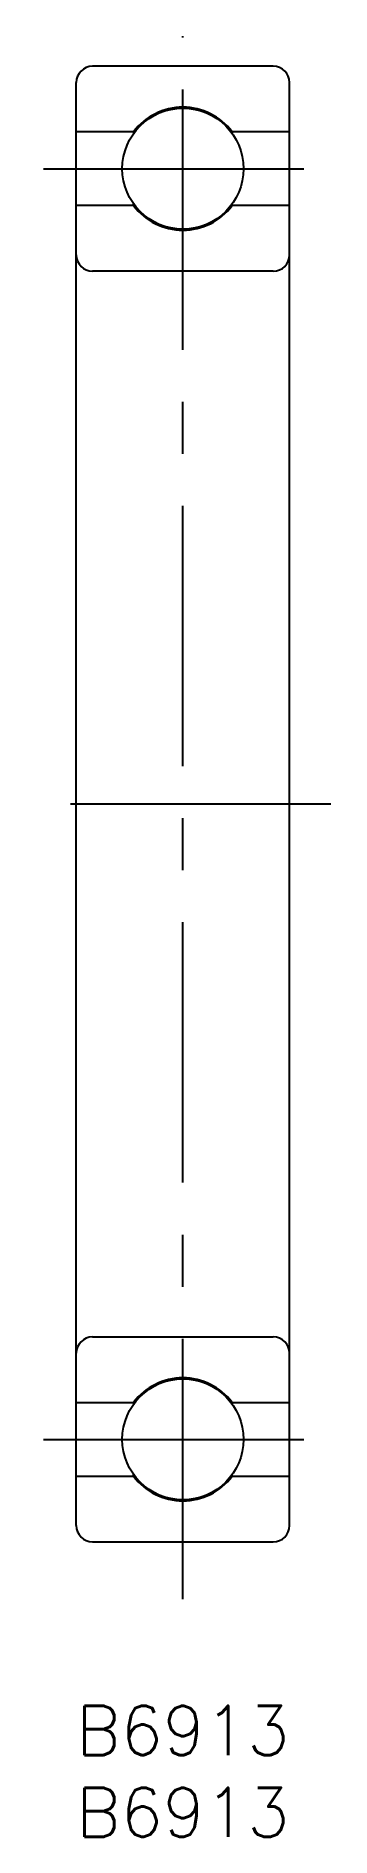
# Model space of a CAD drawing. Extents: x -2 to 16, y -8 to 102.
import ezdxf

# ---------------------------------------------------------------- set-up
doc = ezdxf.new("R2010")
doc.units = 0
doc.header["$LTSCALE"] = 0.5
doc.linetypes.add('CENTER', pattern=[50.8, 31.75, -6.35, 6.35, -6.35])
for name, color, linetype in [('MSM_CENTER', 1, 'CENTER'), ('MSM_CONTINUOUS', 7, 'CONTINUOUS'), ('MSM_PART_NUMBER', 7, 'CONTINUOUS')]:
    doc.layers.add(name, color=color, linetype=linetype)
doc.styles.get("Standard").update_dxf_attribs({"font": 'txt.shx', "height": 3, "bigfont": 'bigfont.shx'})

msp = doc.modelspace()

# ---------------------------------------------------------------- linework, layer by layer
at = {"layer": 'MSM_CENTER'}
for p, q in [((6.5, 6.51), (6.5, 101.84)), ((-2, 93.75), (14.56, 93.75)), ((15.52, 55), (-2.45, 55)), ((-2, 16.25), (14.56, 16.25))]:
    msp.add_line(p, q, dxfattribs=at)
at = {"layer": 'MSM_CONTINUOUS'}
for p, q in [((12, 100), (1, 100)), ((0, 11), (0, 99)), ((13, 11), (13, 99)), ((3.5, 96), (0, 96)), ((3.5, 96), (3.5, 95.89)), ((13, 96), (9.5, 96)), ((9.5, 96), (9.5, 95.89)), ((3.5, 91.5), (0, 91.5)), ((3.5, 91.5), (3.5, 91.61)), ((9.5, 91.5), (9.5, 91.61)), ((13, 91.5), (9.5, 91.5)), ((12, 87.5), (1, 87.5)), ((1, 22.5), (12, 22.5)), ((0, 18.5), (3.5, 18.5)), ((3.5, 18.5), (3.5, 18.39)), ((9.5, 18.5), (13, 18.5)), ((9.5, 18.5), (9.5, 18.39)), ((0, 14), (3.5, 14)), ((3.5, 14), (3.5, 14.11)), ((9.5, 14), (9.5, 14.11)), ((9.5, 14), (13, 14)), ((1, 10), (12, 10))]:
    msp.add_line(p, q, dxfattribs=at)
for centre in [(6.5, 93.75), (6.5, 16.25)]:
    msp.add_circle(centre, 3.69, dxfattribs=at)
for centre, radius, start, end in [((1, 99), 1, 90, 180), ((12, 99), 1, 0, 90), ((6.5, 93.75), 3.75, 36.8699, 143.1301), ((6.5, 93.75), 3.75, 216.8699, 323.1301), ((1, 88.5), 1, 180, 270), ((12, 88.5), 1, 270, 0), ((1, 21.5), 1, 90, 180), ((12, 21.5), 1, 360, 90), ((6.5, 16.25), 3.75, 36.8699, 143.1301), ((6.5, 16.25), 3.75, 216.8699, 323.1301), ((1, 11), 1, 180, 270), ((12, 11), 1, 270, 0)]:
    msp.add_arc(centre, radius, start, end, dxfattribs=at)

# ---------------------------------------------------------------- texts
at = {"layer": 'MSM_PART_NUMBER'}
for p in [(0, -3), (0, -8)]:
    msp.add_text('B6913', height=3, dxfattribs=at).set_placement(p)

doc.saveas('drawing.dxf')
